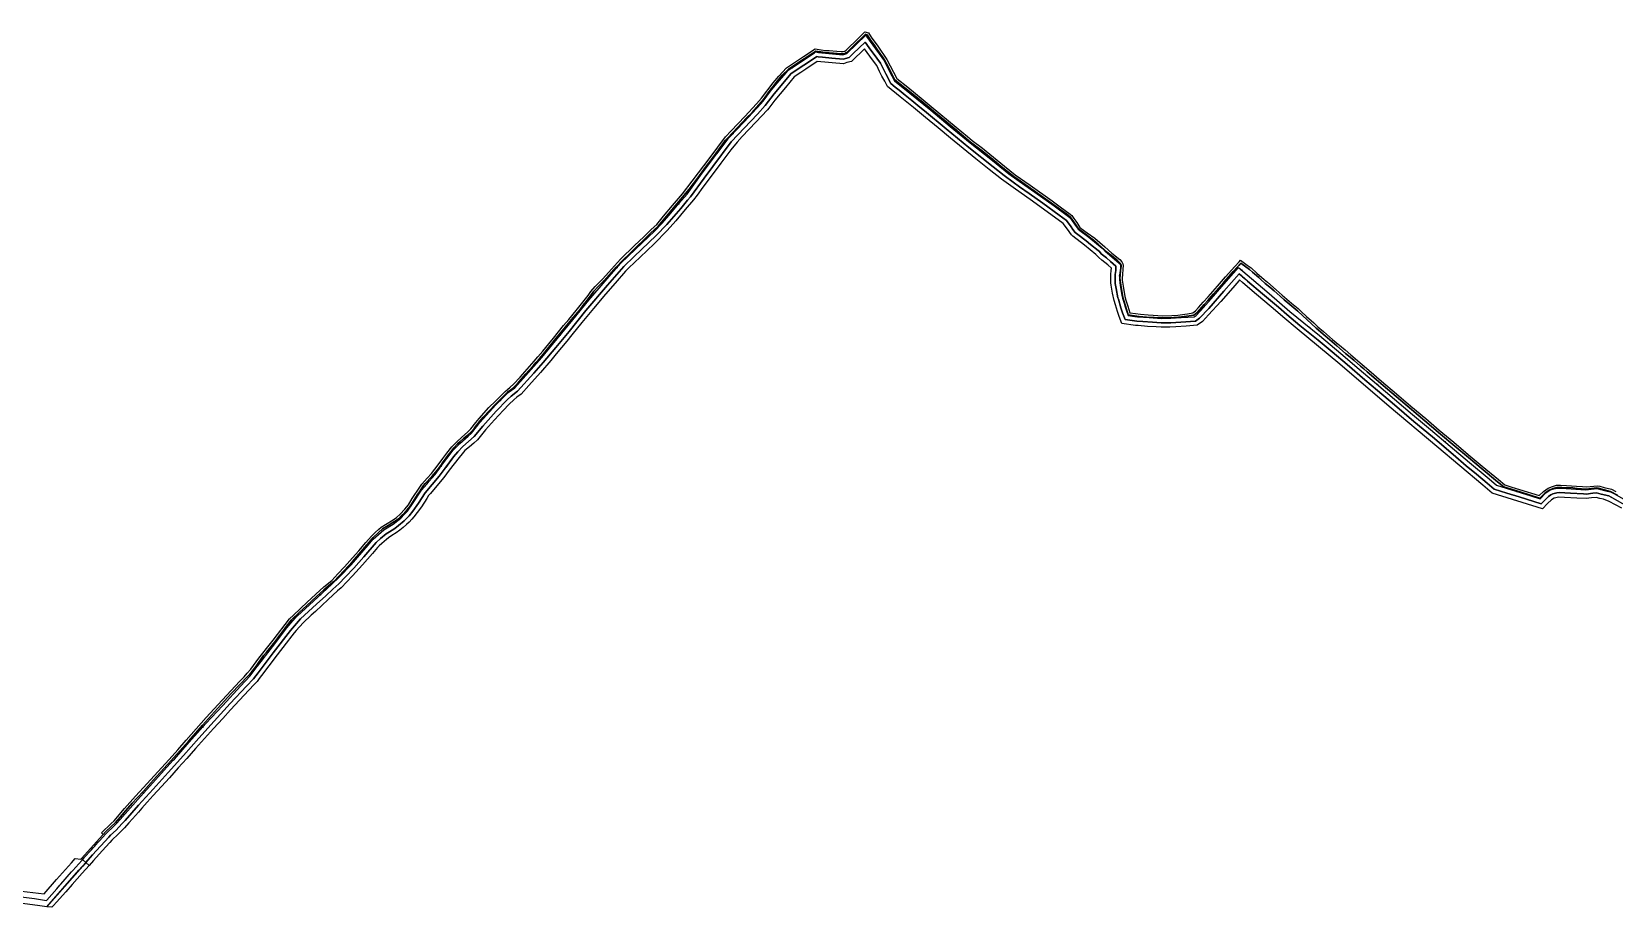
# Model space of a CAD drawing. Header units: inches. Extents: x 87993 to 113012, y 435073 to 454214.
# Drawn here: x 92928 to 94712, y 451367 to 452354 of the extents above; entities that cross this region are included whole.
import ezdxf

# ---------------------------------------------------------------- set-up
doc = ezdxf.new("R2010")
doc.units = ezdxf.units.IN
doc.header["$MEASUREMENT"] = 0
for name, color, linetype, true_color in [('As_waterkering_LDS', 7, 'Continuous', 0x05e8a7), ('Beschermingszone_LDS', 7, 'Continuous', 0x54e8d6), ('Kernzone_LDS', 7, 'Continuous', 0xf7e890), ('Referentiepunten_LDS', 7, 'Continuous', 0x98e8ec)]:
    doc.layers.add(name, color=color, linetype=linetype, true_color=true_color)

msp = doc.modelspace()

# ---------------------------------------------------------------- linework, layer by layer
at = {"layer": 'As_waterkering_LDS'}
for points in [[(93815.4, 452330.9), (93842.6, 452328.2), (93847.3, 452329.6), (93858.4, 452340.4), (93868.2, 452349.9), (93868.6, 452350.2), (93870.6, 452347.2), (93872.5, 452344.6), (93876.5, 452339.1), (93889.6, 452321.1), (93895, 452310), (93900.9, 452298.8), (93918.1, 452285), (93941.9, 452265.7), (93963.7, 452247.4), (93986.1, 452228.9), (94009.7, 452210.3), (94029.8, 452194), (94041.6, 452185.7), (94054.3, 452176.8), (94055.4, 452176), (94081, 452157.8), (94097.1, 452146), (94098.6, 452144.9), (94104, 452137.2)], [(92985.5, 451420.9), (92989, 451424.8), (92989.4, 451425.3), (92991.1, 451427.1), (92991.5, 451427.6), (92992.9, 451429.1), (92993.5, 451429.8), (92995.1, 451431.5), (92997.5, 451434.2), (92998.2, 451435), (92998.2, 451435), (92998.3, 451435), (92998.9, 451435.8), (92999.3, 451436.2), (93000.3, 451437.3), (93000.4, 451437.4), (93000.5, 451437.5), (93003.3, 451440.6), (93004.1, 451441.5), (93004.4, 451441.8), (93004.9, 451442.4), (93005, 451442.5), (93005.1, 451442.6), (93006.4, 451444.1), (93006.8, 451444.5), (93006.9, 451444.6), (93007.2, 451444.9), (93007.3, 451445), (93012.8, 451451.1), (93020, 451457.8), (93023.8, 451461.6), (93028, 451466.2), (93047.8, 451488.8), (93067.7, 451510.8), (93077.6, 451521.7), (93087.7, 451532.8), (93089.1, 451534.3), (93105.9, 451553.2), (93124.7, 451574.2), (93143.5, 451594.8), (93163.7, 451616.4), (93174.6, 451628.2), (93182.5, 451638.6), (93182.8, 451639.1), (93199.5, 451660.9), (93215.9, 451682.3), (93227.6, 451695.6), (93227.8, 451695.8), (93246, 451712.4), (93266.7, 451731.3), (93274.9, 451739.3), (93288.2, 451753.3), (93307.4, 451775.2), (93313.2, 451782.2), (93325.2, 451792.5), (93335.9, 451799), (93344.3, 451805.9), (93348.5, 451810.2), (93351.8, 451813.8), (93358.3, 451822.9), (93367.7, 451837.2), (93373.6, 451844.2), (93376.3, 451847.4), (93382.9, 451855.2), (93388.1, 451861.9), (93389.2, 451863.5), (93396.3, 451873.2), (93401.2, 451879.6), (93403.3, 451882.4), (93410.7, 451890.1), (93420.1, 451898.3), (93424, 451901.5), (93431.2, 451910.7), (93433.6, 451913.6), (93448.1, 451929.8), (93451.2, 451933), (93465.5, 451947.3), (93472.7, 451952.7), (93485.4, 451966.6), (93503.3, 451986.8), (93520.6, 452008), (93538.1, 452029.2), (93556.2, 452051.5), (93574.8, 452073.1), (93579.3, 452078.3), (93592.3, 452093.1), (93609, 452109.1), (93630.5, 452129.4), (93638.5, 452137.8), (93646.8, 452147.3), (93657.9, 452160.4), (93667.1, 452171.2), (93682.2, 452192), (93698.7, 452214.2), (93702, 452218.5), (93713, 452233), (93713.9, 452234), (93731.5, 452252.6), (93750.3, 452272.7), (93752.9, 452275.8), (93761.3, 452287.1), (93768.3, 452295.9), (93779, 452308.3), (93781.1, 452310.7), (93791.5, 452317.6), (93810.6, 452330.4), (93812, 452331.3), (93815.3, 452330.9), (93815.4, 452330.9)], [(94104, 452137.2), (94107.9, 452131.7), (94109.8, 452130.2), (94120.1, 452122.4), (94135.1, 452110.2), (94137.9, 452107.2), (94154.4, 452093.4), (94155.4, 452091.9), (94155.6, 452091.1), (94155.8, 452090.7), (94155.7, 452087.7), (94154.7, 452079.9), (94154.7, 452075.4), (94154.8, 452070.9), (94155.8, 452065.7), (94157.3, 452057), (94158.1, 452053.7), (94159.9, 452048.1), (94161.1, 452043.9), (94162, 452040.8), (94164.4, 452034.3), (94171.7, 452033.3), (94174.7, 452032.9), (94188.2, 452031.9), (94201.9, 452031), (94212.4, 452031.1), (94217, 452031.6), (94231.7, 452032.4), (94238.6, 452032.8), (94240.9, 452034.4), (94246, 452039.6), (94258.1, 452053), (94275, 452072.4), (94288.9, 452088.2)], [(94288.9, 452088.2), (94303.5, 452075.8), (94323.2, 452059.1), (94346.7, 452038.8), (94362.4, 452025.8), (94380, 452011.8), (94404, 451991.6), (94424.7, 451973.9), (94444.2, 451957.4), (94464.7, 451939.8), (94485, 451922.6), (94505.3, 451905.7), (94527.5, 451887.1), (94549.1, 451868.6), (94571.2, 451850.2), (94579.5, 451842.9), (94618.4, 451830.9), (94628.7, 451827.6), (94635.2, 451834.2), (94639, 451836.9), (94642.8, 451838.4), (94647.6, 451839.7), (94652.5, 451839.5), (94680.5, 451837.9), (94692.6, 451839.3), (94704.5, 451836.4), (94708.1, 451835.5), (94711.8, 451833.5), (94723.3, 451827.2)], [(92815.2, 451391.7), (92931.5, 451376.9), (92944.7, 451374.9), (92944.9, 451375.1), (92945.1, 451375.3), (92956.4, 451388.1), (92960, 451392.2), (92960.2, 451392.4), (92960.9, 451393.1), (92973.1, 451407), (92973.6, 451407.5), (92974.5, 451408.6), (92984.6, 451420), (92985.2, 451420.6), (92985.3, 451420.7), (92985.5, 451420.9)]]:
    msp.add_lwpolyline(points, dxfattribs=at)
at = {"layer": 'Beschermingszone_LDS'}
for points in [[(94716.2, 451831.8, 0), (94708.1, 451836, 0), (94694.8, 451839.6, 0), (94692.9, 451839.8, 0), (94680.9, 451838.5, 0), (94670.4, 451839.4, 0), (94665.5, 451839.8, 0), (94653.2, 451840.5, 0), (94647.7, 451840.4, 0), (94643.3, 451839.2, 0), (94638.9, 451837.3, 0), (94634.2, 451834.1, 0), (94628.6, 451828.4, 0), (94606.3, 451835.3, 0), (94587.8, 451841.2, 0), (94580.9, 451846.9, 0), (94562.5, 451862.1, 0), (94548.2, 451874.1, 0), (94532.6, 451887.1, 0), (94516.6, 451900.5, 0), (94499, 451915.4, 0), (94471.3, 451938.9, 0), (94451.8, 451955.5, 0), (94444, 451962.2, 0), (94434, 451970.7, 0), (94430.1, 451974, 0), (94426.4, 451977.2, 0), (94419, 451983.6, 0), (94412.9, 451988.7, 0), (94409.5, 451991.6, 0), (94399.5, 452000.1, 0), (94386.6, 452011.2, 0), (94376.5, 452019.8, 0), (94355.7, 452039, 0), (94353.3, 452041, 0), (94344.4, 452048.5, 0), (94340.3, 452052, 0), (94335.7, 452056, 0), (94328.9, 452061.9, 0), (94324, 452066.1, 0), (94318.9, 452070.5, 0), (94313.9, 452074.8, 0), (94311.5, 452077, 0), (94304.4, 452083.2, 0), (94301.2, 452086.1, 0), (94291.4, 452093.2, 0), (94289.1, 452090.7, 0), (94287.7, 452089.1, 0), (94282.9, 452083.8, 0), (94272.3, 452071.8, 0), (94260.7, 452058.7, 0), (94254.2, 452051.3, 0), (94249.9, 452046.5, 0), (94242, 452037.7, 0), (94238.5, 452034.8, 0), (94227.5, 452033, 0), (94221, 452032.4, 0), (94210.2, 452031.7, 0), (94203.2, 452031.5, 0), (94193.7, 452032, 0), (94185.1, 452032.5, 0), (94176.9, 452033.3, 0), (94169, 452034.3, 0), (94164.4, 452035.1, 0), (94161.4, 452045.2, 0), (94159, 452052.4, 0), (94158.2, 452055.1, 0), (94156.5, 452065.7, 0), (94155.2, 452073.7, 0), (94155.1, 452076.3, 0), (94155.3, 452079.7, 0), (94155.8, 452085.2, 0), (94156.3, 452089.6, 0), (94156.3, 452091.1, 0), (94155.6, 452093, 0), (94154.1, 452094.5, 0), (94151.8, 452096.5, 0), (94147.7, 452099.9, 0), (94141.2, 452105.4, 0), (94130.7, 452114.5, 0), (94125.2, 452119.3, 0), (94114.2, 452127.4, 0), (94108.2, 452131.9, 0), (94104.5, 452137.6, 0), (94098.9, 452145.3, 0), (94095.2, 452148.3, 0), (94080.6, 452159, 0), (94060, 452173.8, 0), (94040.4, 452187.4, 0), (94035.3, 452190.9, 0), (94021.2, 452202.4, 0), (94016, 452206.7, 0), (94001.6, 452218.3, 0), (93986.6, 452229.8, 0), (93968.8, 452244.7, 0), (93951.5, 452259.1, 0), (93933.1, 452274.2, 0), (93915.8, 452288.4, 0), (93907.5, 452295.1, 0), (93901.4, 452300, 0), (93899.7, 452303, 0), (93898.2, 452305.9, 0), (93891.9, 452318.3, 0), (93890.2, 452321.6, 0), (93888, 452324.7, 0), (93885.1, 452328.9, 0), (93881.5, 452334.1, 0), (93878.1, 452339.2, 0), (93874.4, 452344.4, 0), (93870, 452350.8, 0), (93868.2, 452351.4, 0), (93853.7, 452337, 0), (93851.1, 452334.6, 0), (93849.3, 452332.8, 0), (93847.8, 452331.4, 0), (93847.1, 452330.8, 0), (93846.1, 452330.2, 0), (93844.9, 452329.6, 0), (93842.9, 452329.1, 0), (93840.4, 452329.3, 0), (93832.3, 452329.9, 0), (93822.8, 452330.7, 0), (93817.9, 452331.3, 0), (93812.1, 452332.1, 0), (93808.8, 452329.9, 0), (93799.1, 452323.7, 0), (93781.4, 452312.1, 0), (93774.4, 452305, 0), (93769.2, 452298.8, 0), (93759.7, 452286.8, 0), (93753.4, 452277.9, 0), (93740.3, 452263.2, 0), (93734.1, 452256.9, 0), (93729.2, 452251.8, 0), (93712.9, 452234.7, 0), (93710.1, 452231.4, 0), (93707.5, 452227.9, 0), (93696.5, 452212.8, 0), (93688, 452201.5, 0), (93679.2, 452189.4, 0), (93669.4, 452176.6, 0), (93634.5, 452135.1, 0), (93625.9, 452127, 0), (93602.9, 452104.7, 0), (93594.1, 452096.4, 0), (93587.2, 452088.7, 0), (93573.8, 452073.6, 0), (93572.6, 452072.7, 0), (93570.6, 452070.6, 0), (93566.9, 452067, 0), (93562, 452061.6, 0), (93558.3, 452056.5, 0), (93553.4, 452050, 0), (93550.1, 452046, 0), (93546.4, 452041.1, 0), (93541.3, 452035.1, 0), (93536.8, 452029.6, 0), (93529.9, 452021.5, 0), (93519.2, 452008.4, 0), (93511.4, 451998.6, 0), (93505.1, 451991.2, 0), (93500.8, 451985.9, 0), (93496.5, 451981.2, 0), (93493.5, 451977.7, 0), (93488.7, 451972.3, 0), (93485.3, 451968.4, 0), (93477.5, 451959.3, 0), (93473.2, 451955.1, 0), (93468.4, 451950.6, 0), (93464.8, 451948, 0), (93456.1, 451939.2, 0), (93449.8, 451933.2, 0), (93444.2, 451927.3, 0), (93437.3, 451919.8, 0), (93434.4, 451916.5, 0), (93428.5, 451909.1, 0), (93426.9, 451907, 0), (93423.7, 451903.1, 0), (93419.3, 451899.1, 0), (93415.2, 451895.9, 0), (93411.2, 451892.2, 0), (93408.2, 451889.4, 0), (93404.3, 451885.2, 0), (93400.8, 451880.7, 0), (93397.5, 451876.6, 0), (93394.6, 451872.8, 0), (93392.1, 451869.3, 0), (93389.4, 451865.3, 0), (93385.7, 451860.4, 0), (93379.2, 451852.8, 0), (93371.8, 451844.7, 0), (93370.1, 451842.7, 0), (93365.3, 451835.6, 0), (93363.1, 451832.3, 0), (93357.5, 451823.5, 0), (93354.9, 451819.3, 0), (93348, 451811.2, 0), (93345.3, 451808.5, 0), (93342.7, 451805.8, 0), (93339.2, 451803.1, 0), (93335.4, 451800.8, 0), (93330.2, 451797.5, 0), (93323.8, 451793.6, 0), (93319.7, 451790, 0), (93313.2, 451784, 0), (93289.8, 451757.1, 0), (93280.3, 451746.9, 0), (93268.8, 451734.4, 0), (93265.6, 451731.8, 0), (93257.6, 451725, 0), (93249.2, 451717.3, 0), (93238.3, 451707.3, 0), (93230, 451699.8, 0), (93221, 451691, 0), (93215.5, 451684, 0), (93210.4, 451677.2, 0), (93206.6, 451672.1, 0), (93203.7, 451668.2, 0), (93197.8, 451660.9, 0), (93192.8, 451654.7, 0), (93189.5, 451650.9, 0), (93184.1, 451643.5, 0), (93181.1, 451639, 0), (93175.5, 451631.9, 0), (93171.9, 451627.8, 0), (93153.6, 451608.4, 0), (93137.5, 451591.4, 0), (93120.9, 451572.6, 0), (93105.1, 451554.5, 0), (93085, 451532.2, 0), (93069.2, 451514.9, 0), (93065.6, 451510.9, 0), (93054.2, 451498.2, 0), (93047.2, 451490.7, 0), (93041.6, 451484.4, 0), (93036.5, 451478.9, 0), (93027.9, 451468.8, 0), (93022.8, 451462.8, 0), (93011.8, 451452.6, 0), (93008.9, 451449.3, 0), (93006.9, 451450.9, 0), (93017.9, 451461.6, 0), (93021.1, 451464.6, 0), (93032.9, 451478.5, 0), (93045.3, 451492.3, 0), (93058.4, 451506.6, 0), (93070.5, 451520, 0), (93083, 451533.8, 0), (93092.8, 451544.5, 0), (93102.5, 451555.4, 0), (93124.9, 451580.9, 0), (93138.4, 451595.9, 0), (93162.6, 451621.6, 0), (93167.8, 451627.1, 0), (93171.3, 451630.9, 0), (93175.3, 451635.7, 0), (93184.2, 451647.8, 0), (93187.1, 451651.9, 0), (93194.3, 451660.6, 0), (93200.6, 451668.4, 0), (93218.8, 451692.2, 0), (93223.2, 451696.5, 0), (93238.8, 451711.1, 0), (93253, 451724.1, 0), (93257.7, 451728.3, 0), (93266.4, 451735.7, 0), (93273.3, 451743, 0), (93280.8, 451751.1, 0), (93290, 451761.2, 0), (93296.9, 451769.1, 0), (93304.8, 451778.2, 0), (93311.3, 451785.6, 0), (93315.5, 451789.5, 0), (93319.7, 451793.3, 0), (93322.3, 451795.6, 0), (93327.1, 451798.5, 0), (93335.9, 451804, 0), (93339.6, 451806.5, 0), (93343.6, 451810.2, 0), (93348.9, 451816.1, 0), (93352.9, 451820.7, 0), (93357.3, 451827.9, 0), (93365.7, 451840.7, 0), (93368, 451844.1, 0), (93373.9, 451850.7, 0), (93378.9, 451856.3, 0), (93386.6, 451865.8, 0), (93391.6, 451872.9, 0), (93396.2, 451879.1, 0), (93402, 451886.3, 0), (93407.7, 451892.4, 0), (93412.7, 451896.9, 0), (93419.8, 451903, 0), (93423.4, 451906.6, 0), (93429.1, 451913.8, 0), (93432.5, 451918, 0), (93443.7, 451930.4, 0), (93451, 451937.8, 0), (93457.2, 451943.8, 0), (93461.9, 451948.6, 0), (93464.5, 451950.8, 0), (93467.7, 451953.3, 0), (93471.5, 451956.9, 0), (93479, 451964.9, 0), (93489.3, 451976.7, 0), (93494.7, 451982.8, 0), (93499, 451987.5, 0), (93504.4, 451994.1, 0), (93511.3, 452002.5, 0), (93516.3, 452008.8, 0), (93527.9, 452023, 0), (93533.7, 452029.8, 0), (93542.1, 452039.9, 0), (93555.5, 452056.9, 0), (93558.7, 452061.3, 0), (93563.5, 452067, 0), (93572.1, 452075.5, 0), (93581.8, 452086.3, 0), (93592.1, 452097.8, 0), (93607.9, 452113.1, 0), (93618.2, 452123, 0), (93626.6, 452131.1, 0), (93632.8, 452136.9, 0), (93640.6, 452146.2, 0), (93650.8, 452158.3, 0), (93661.9, 452171.5, 0), (93673, 452185.5, 0), (93693, 452212.4, 0), (93710.3, 452235.6, 0), (93716.8, 452242.4, 0), (93732.3, 452258.6, 0), (93745.4, 452272.7, 0), (93751.1, 452279.1, 0), (93764.2, 452296.6, 0), (93770.4, 452303.9, 0), (93779.1, 452313.3, 0), (93798.4, 452326.2, 0), (93811.5, 452334.7, 0), (93818.3, 452333.8, 0), (93823.3, 452333.1, 0), (93827.3, 452332.8, 0), (93836, 452332.1, 0), (93840.7, 452331.8, 0), (93842.9, 452331.7, 0), (93844.8, 452332.3, 0), (93846.4, 452333.5, 0), (93849.4, 452336.4, 0), (93856.8, 452343.6, 0), (93867.6, 452354.2, 0), (93871.6, 452353, 0), (93874.8, 452348.2, 0), (93882, 452337.9, 0), (93892.4, 452322.7, 0), (93896.1, 452315.6, 0), (93903.4, 452301.6, 0), (93915.9, 452291.5, 0), (93933.2, 452277.4, 0), (93942.4, 452269.8, 0), (93970.6, 452246.4, 0), (93983.1, 452236, 0), (93988.6, 452231.4, 0), (94000, 452222.7, 0), (94024.9, 452202.5, 0), (94037, 452192.7, 0), (94053.8, 452181.1, 0), (94078.7, 452163.4, 0), (94087.7, 452156.9, 0), (94099, 452148.5, 0), (94100.9, 452146.9, 0), (94103.2, 452143.7, 0), (94106.5, 452139.1, 0), (94106.5, 452139, 0), (94110, 452133.6, 0), (94118.2, 452127.5, 0), (94126.6, 452121.3, 0), (94138, 452111.5, 0), (94146.1, 452104.6, 0), (94154.8, 452097.2, 0), (94157.4, 452094.7, 0), (94158.4, 452092.6, 0), (94158.8, 452090.7, 0), (94158.5, 452086.4, 0), (94157.9, 452080.3, 0), (94157.6, 452076.2, 0), (94157.7, 452073.9, 0), (94158.7, 452067.3, 0), (94160.6, 452055.7, 0), (94161.9, 452051.6, 0), (94164.1, 452044.9, 0), (94166.3, 452037.4, 0), (94172.6, 452036.4, 0), (94178.2, 452035.7, 0), (94187, 452034.9, 0), (94203.3, 452034, 0), (94213.7, 452034.4, 0), (94220.2, 452034.8, 0), (94228.1, 452035.6, 0), (94231.1, 452036.1, 0), (94237.4, 452037.1, 0), (94240.3, 452039.6, 0), (94243.5, 452043.1, 0), (94249, 452049.2, 0), (94254.4, 452055.2, 0), (94265, 452067.3, 0), (94274.2, 452077.8, 0), (94284.7, 452089.6, 0), (94289.4, 452094.7, 0), (94291, 452096.5, 0), (94298.5, 452091.1, 0), (94302.9, 452087.9, 0), (94309.5, 452082.1, 0), (94317.7, 452074.8, 0), (94321.4, 452071.7, 0), (94331.4, 452063, 0), (94338, 452057.3, 0), (94348.6, 452048.3, 0), (94356, 452042.1, 0), (94359.5, 452038.9, 0), (94365.5, 452033.3, 0), (94373.6, 452025.9, 0), (94378.3, 452021.6, 0), (94384.4, 452016.3, 0), (94394.9, 452007.3, 0), (94409, 451995.4, 0), (94415.3, 451990, 0), (94428.2, 451978.9, 0), (94435.6, 451972.6, 0), (94450, 451960.3, 0), (94466.8, 451945.9, 0), (94482.9, 451932.2, 0), (94500, 451918, 0), (94515, 451905.1, 0), (94531.4, 451891.4, 0), (94547.8, 451877.7, 0), (94563.5, 451864.5, 0), (94582, 451849.3, 0), (94589.1, 451843.5, 0), (94597, 451840.9, 0), (94605.6, 451838.1, 0), (94627.9, 451831.3, 0), (94632.6, 451836, 0), (94637.7, 451839.5, 0), (94642.7, 451841.6, 0), (94647.3, 451842.9, 0), (94651.6, 451843, 0), (94658.6, 451842.7, 0), (94669.9, 451842, 0), (94676.7, 451841.4, 0), (94681.4, 451841, 0), (94693, 451842.3, 0), (94696.1, 451841.8, 0), (94701, 451840.5, 0), (94709.1, 451838.3, 0), (94714.1, 451835.7, 0)], [(94721.1, 451817, 0), (94706.8, 451824.7, 0), (94700.3, 451827.1, 0), (94696.3, 451828.1, 0), (94691.9, 451829.1, 0), (94686.8, 451828.6, 0), (94680.8, 451827.9, 0), (94670.2, 451828.5, 0), (94656.4, 451829.2, 0), (94649.9, 451829.6, 0), (94644.5, 451828.3, 0), (94641.6, 451826.5, 0), (94637.3, 451822.3, 0), (94631.4, 451816.3, 0), (94574.6, 451834, 0), (94564.3, 451842.9, 0), (94512.5, 451886.5, 0), (94458.8, 451931.7, 0), (94402.9, 451979.3, 0), (94354.8, 452019.2, 0), (94338.7, 452032.6, 0), (94330.6, 452040, 0), (94304.2, 452062.1, 0), (94293.2, 452071.4, 0), (94289.8, 452074.3, 0), (94289, 452073.4, 0), (94282.2, 452065.4, 0), (94268.8, 452050.2, 0), (94255.1, 452034.9, 0), (94248.1, 452027.5, 0), (94242.3, 452023.2, 0), (94229.7, 452022.3, 0), (94218, 452021.5, 0), (94211.4, 452021.1, 0), (94203.6, 452021.1, 0), (94201.4, 452021, 0), (94195.8, 452021.4, 0), (94186.1, 452022, 0), (94175.8, 452022.8, 0), (94172.7, 452023.1, 0), (94157.2, 452025.2, 0), (94154.1, 452033.3, 0), (94152.2, 452038.8, 0), (94150, 452046.1, 0), (94148.5, 452051, 0), (94146.8, 452059.3, 0), (94145.1, 452068.6, 0), (94144.8, 452071.2, 0), (94144.7, 452075.4, 0), (94144.8, 452080.6, 0), (94145.3, 452085.1, 0), (94145.5, 452087.7, 0), (94141.5, 452091.2, 0), (94134.8, 452096.8, 0), (94131.2, 452099.8, 0), (94128, 452103.1, 0), (94121.6, 452108.3, 0), (94115.3, 452113.4, 0), (94102, 452123.6, 0), (94100.4, 452125.2, 0), (94095.8, 452131.6, 0), (94091.2, 452137.9, 0), (94068.9, 452154.1, 0), (94053.7, 452165, 0), (94037.2, 452176.6, 0), (94021.5, 452187.8, 0), (94007.8, 452199, 0), (93992.6, 452211, 0), (93978.2, 452222.5, 0), (93964, 452234.2, 0), (93950.1, 452245.8, 0), (93936, 452257.4, 0), (93922.3, 452268.8, 0), (93907.4, 452280.7, 0), (93893, 452292.4, 0), (93889.9, 452298.3, 0), (93886.8, 452304.1, 0), (93884.2, 452309.3, 0), (93881, 452316, 0), (93876.2, 452322.5, 0), (93867.1, 452334.9, 0), (93862.5, 452330.5, 0), (93857.2, 452325.3, 0), (93852.5, 452320.7, 0), (93847.1, 452319.3, 0), (93843.5, 452318, 0), (93813.9, 452320.6, 0), (93800.9, 452311.8, 0), (93795.3, 452308.1, 0), (93787.8, 452303.2, 0), (93778, 452291.3, 0), (93766.1, 452277, 0), (93759.3, 452267.9, 0), (93757.7, 452266, 0), (93744.7, 452252.1, 0), (93729.3, 452236.1, 0), (93723.4, 452229.7, 0), (93716.4, 452221, 0), (93705.3, 452206, 0), (93695.3, 452192.8, 0), (93685, 452179, 0), (93678.3, 452169.8, 0), (93674.5, 452164.5, 0), (93665.1, 452153.6, 0), (93654.5, 452141.1, 0), (93644.8, 452130.2, 0), (93629.9, 452115.1, 0), (93614.3, 452100.2, 0), (93601.5, 452088, 0), (93597.8, 452084.1, 0), (93586.1, 452070.8, 0), (93575.2, 452058.2, 0), (93561.6, 452042.1, 0), (93548.6, 452026.3, 0), (93537.1, 452012.3, 0), (93531.4, 452005.4, 0), (93525.6, 451998, 0), (93519.5, 451991.2, 0), (93513.4, 451983.7, 0), (93501.7, 451970, 0), (93488.7, 451955.5, 0), (93479.9, 451945.7, 0), (93475.3, 451942.3, 0), (93471.6, 451939.3, 0), (93466.6, 451934.4, 0), (93459.6, 451927.3, 0), (93449.8, 451916.6, 0), (93440, 451905.5, 0), (93430.8, 451894.2, 0), (93426.6, 451890.5, 0), (93421.6, 451886.3, 0), (93416.4, 451881.9, 0), (93413.4, 451878.5, 0), (93410, 451874.3, 0), (93399, 451859.8, 0), (93392.8, 451851.7, 0), (93388.8, 451846.8, 0), (93377.7, 451833.7, 0), (93375.7, 451831.2, 0), (93373.6, 451828.1, 0), (93367.5, 451818.7, 0), (93362.7, 451812, 0), (93359.1, 451807.2, 0), (93356.9, 451804.5, 0), (93353.8, 451801.2, 0), (93350.9, 451798.6, 0), (93346.9, 451795.2, 0), (93343.3, 451792.2, 0), (93339, 451789.2, 0), (93334.1, 451786.2, 0), (93330.3, 451783.8, 0), (93328.2, 451781.9, 0), (93323, 451777.4, 0), (93319.8, 451774.5, 0), (93318.2, 451772.7, 0), (93312.3, 451765.8, 0), (93301.3, 451753, 0), (93289.9, 451740.6, 0), (93277, 451727.3, 0), (93273.1, 451723.9, 0), (93262.6, 451714, 0), (93248.1, 451700.7, 0), (93243.1, 451696.3, 0), (93234.1, 451687.8, 0), (93226.4, 451679, 0), (93224, 451676.4, 0), (93221.6, 451673.3, 0), (93215, 451664.7, 0), (93205, 451651.7, 0), (93195.7, 451639.3, 0), (93187.4, 451628.6, 0), (93184.6, 451624.9, 0), (93182.3, 451621.8, 0), (93178.9, 451618.3, 0), (93173, 451611.9, 0), (93162.5, 451600.6, 0), (93152.4, 451589.6, 0), (93143.5, 451580, 0), (93133, 451568.5, 0), (93123, 451557.3, 0), (93113, 451546.1, 0), (93103, 451535, 0), (93093.4, 451524.3, 0), (93083.4, 451513.1, 0), (93074.4, 451503.2, 0), (93065.3, 451493.2, 0), (93058.3, 451485.6, 0), (93052.3, 451478.8, 0), (93048.5, 451474.3, 0), (93042, 451467, 0), (93037.8, 451462.3, 0), (93032.9, 451456.7, 0), (93028.7, 451452.4, 0), (93023.8, 451447.7, 0), (93020.5, 451444.7, 0), (93018.7, 451442.7, 0), (93016.2, 451440, 0), (93007.8, 451430.6, 0), (92997.8, 451419.9, 0), (92992.9, 451414.3, 0), (92989.2, 451417.6, 0), (92991.4, 451420.1, 0), (92996.9, 451426.1, 0), (93015.1, 451446.2, 0), (93017.1, 451448.3, 0), (93023.4, 451454.2, 0), (93030, 451461.1, 0), (93033.6, 451465, 0), (93048.6, 451482.2, 0), (93065, 451500.3, 0), (93082, 451519.1, 0), (93099.3, 451538.3, 0), (93116.6, 451557.6, 0), (93134, 451577, 0), (93152.1, 451596.7, 0), (93170.3, 451616.3, 0), (93178.3, 451624.8, 0), (93183.5, 451631.6, 0), (93200.5, 451654.1, 0), (93219.9, 451679.3, 0), (93231.3, 451692.2, 0), (93249.3, 451708.7, 0), (93259.7, 451718.2, 0), (93267.6, 451725.6, 0), (93274.3, 451731.7, 0), (93282, 451739.5, 0), (93291.5, 451749.5, 0), (93302.8, 451762.3, 0), (93316.5, 451778.2, 0), (93321.5, 451782.7, 0), (93327.7, 451788.1, 0), (93331.6, 451790.5, 0), (93337.7, 451794.2, 0), (93341.9, 451797.4, 0), (93348.3, 451802.8, 0), (93353.8, 451808.5, 0), (93357.9, 451813.7, 0), (93364.1, 451822.6, 0), (93371.9, 451834.5, 0), (93387.5, 451853, 0), (93394.5, 451862.3, 0), (93403.8, 451874.8, 0), (93408.5, 451880.6, 0), (93414.3, 451886.7, 0), (93427.2, 451897.7, 0), (93436.8, 451909.6, 0), (93451.8, 451926.5, 0), (93464.4, 451939.2, 0), (93468.8, 451943.5, 0), (93476, 451948.9, 0), (93494.3, 451969.1, 0), (93504.9, 451981.1, 0), (93519.1, 451998.3, 0), (93534.1, 452016.4, 0), (93553.1, 452039.8, 0), (93577.4, 452068.5, 0), (93595.9, 452089.6, 0), (93607.4, 452100.7, 0), (93632.2, 452124.4, 0), (93644.1, 452136.7, 0), (93659.9, 452155, 0), (93667.7, 452164.2, 0), (93670.9, 452168, 0), (93686.2, 452189.1, 0), (93696, 452202.2, 0), (93716.9, 452230, 0), (93746.5, 452261.4, 0), (93755.3, 452270.9, 0), (93765.3, 452284.1, 0), (93784.5, 452307, 0), (93812.9, 452325.9, 0), (93813.2, 452326.1, 0), (93814.7, 452326, 0), (93819.8, 452325.5, 0), (93830.1, 452324.4, 0), (93843, 452323.1, 0), (93849.9, 452325.2, 0), (93854.4, 452329.6, 0), (93867.7, 452342.5, 0), (93872.4, 452336.1, 0), (93881.1, 452324.3, 0), (93885.3, 452318.6, 0), (93889.6, 452309.8, 0), (93891.2, 452306.5, 0), (93896.9, 452295.6, 0), (93901.8, 452291.7, 0), (93906, 452288.3, 0), (93912.8, 452282.8, 0), (93920.6, 452276.5, 0), (93929.6, 452269.2, 0), (93934.7, 452265.1, 0), (93959.3, 452244.6, 0), (93984.7, 452223.6, 0), (94012.1, 452201.9, 0), (94024.5, 452191.9, 0), (94034.8, 452184.4, 0), (94041.9, 452179.4, 0), (94052.6, 452171.9, 0), (94068.2, 452160.8, 0), (94086.6, 452147.5, 0), (94094.8, 452141.5, 0), (94100, 452134.3, 0), (94102.1, 452131.2, 0), (94104.7, 452127.8, 0), (94107.5, 452125.7, 0), (94117, 452118.5, 0), (94122, 452114.4, 0), (94130.5, 452107.5, 0), (94131.9, 452106.3, 0), (94134.1, 452103.9, 0), (94139.8, 452099.1, 0), (94144.6, 452095.1, 0), (94150.6, 452090, 0), (94150.4, 452085.1, 0), (94149.8, 452080.5, 0), (94149.7, 452076.9, 0), (94149.7, 452073.9, 0), (94149.8, 452070.4, 0), (94150.8, 452064.8, 0), (94152.8, 452054.3, 0), (94153.3, 452052.5, 0), (94156.1, 452043, 0), (94158, 452037.3, 0), (94159.4, 452033.6, 0), (94160.8, 452029.8, 0), (94174.1, 452028, 0), (94180.9, 452027.4, 0), (94191.8, 452026.6, 0), (94201.4, 452026, 0), (94212.4, 452026.1, 0), (94223.9, 452026.9, 0), (94240.3, 452027.9, 0), (94244.8, 452031.2, 0), (94255.2, 452042.3, 0), (94272.3, 452061.6, 0), (94289.5, 452081.2, 0), (94292.1, 452078.9, 0), (94293.3, 452078, 0), (94295.2, 452076.3, 0), (94297.1, 452074.7, 0), (94299, 452073.1, 0), (94315.9, 452058.7, 0), (94334, 452043.7, 0), (94343.2, 452035.2, 0), (94357.9, 452023.1, 0), (94378.6, 452006.5, 0), (94394.2, 451993.4, 0), (94411.1, 451978.9, 0), (94431.2, 451961.8, 0), (94445.6, 451949.6, 0), (94464.5, 451933.4, 0), (94486.4, 451914.9, 0), (94507.6, 451897.3, 0), (94530.8, 451877.7, 0), (94545.6, 451864.9, 0), (94556.9, 451855.5, 0), (94569, 451845.4, 0), (94577.1, 451838.4, 0), (94591.2, 451834.1, 0), (94605.3, 451829.7, 0), (94630, 451822, 0), (94636.5, 451828.5, 0), (94638.4, 451830.4, 0), (94640.9, 451832.1, 0), (94643, 451833.1, 0), (94647.5, 451834.5, 0), (94650.2, 451834.6, 0), (94663.1, 451833.9, 0), (94677.8, 451833.1, 0), (94680.6, 451832.9, 0), (94688.2, 451833.8, 0), (94692.2, 451834.2, 0), (94697.5, 451832.9, 0), (94706.1, 451830.8, 0), (94725, 451820.6, 0)]]:
    msp.add_polyline3d(points, dxfattribs=at)
msp.add_polyline3d([(92952.5, 451368.8, 0), (92950.9, 451367.1, 0), (92945.1, 451367.8, 0), (92981.5, 451408.9, 0), (92989.2, 451417.6, 0), (92992.9, 451414.3, 0), (92985.2, 451405.5, 0), (92974, 451392.8, 0), (92966.6, 451384.5, 0), (92963, 451380.6, 0), (92956.5, 451373.2, 0)], close=True, dxfattribs=at)
at = {"layer": 'Kernzone_LDS'}
for points in [[(94723.8, 451820.9), (94706.1, 451830.8), (94697.5, 451832.9), (94692.2, 451834.2), (94688.2, 451833.8), (94680.6, 451832.9), (94677.8, 451833.1), (94663.1, 451833.9), (94650.2, 451834.6), (94647.5, 451834.5), (94643, 451833.1), (94640.9, 451832.1), (94638.4, 451830.4), (94636.5, 451828.5), (94630, 451822), (94605.3, 451829.7), (94591.2, 451834.1), (94577.1, 451838.4), (94569, 451845.4), (94556.9, 451855.5), (94545.6, 451864.9), (94530.8, 451877.7), (94507.6, 451897.3), (94486.4, 451914.9), (94464.5, 451933.4), (94445.6, 451949.6), (94431.2, 451961.8), (94411.1, 451978.9), (94394.2, 451993.4), (94378.6, 452006.5), (94357.9, 452023.1), (94343.2, 452035.2), (94334, 452043.7), (94315.9, 452058.7), (94299, 452073.1), (94289.5, 452081.2), (94272.3, 452061.6), (94255.2, 452042.3), (94244.8, 452031.2), (94240.3, 452027.9), (94223.9, 452026.9), (94212.4, 452026.1), (94201.4, 452026), (94191.8, 452026.6), (94180.9, 452027.4), (94174.1, 452028), (94160.8, 452029.8), (94159.4, 452033.6), (94158, 452037.3), (94156.1, 452043), (94153.3, 452052.5), (94152.8, 452054.3), (94150.8, 452064.8), (94149.8, 452070.4), (94149.7, 452073.9), (94149.7, 452076.9), (94149.8, 452080.5), (94150.4, 452085.1), (94150.6, 452090), (94144.6, 452095.1), (94139.8, 452099.1), (94134.1, 452103.9), (94131.9, 452106.3), (94130.5, 452107.5), (94122, 452114.4), (94117, 452118.5), (94107.5, 452125.7), (94104.7, 452127.8), (94102.1, 452131.2), (94100, 452134.3), (94094.8, 452141.5), (94086.6, 452147.5), (94068.2, 452160.8), (94052.6, 452171.9), (94041.9, 452179.4), (94034.8, 452184.4), (94024.5, 452191.9), (94012.1, 452201.9), (93984.7, 452223.6), (93959.3, 452244.6), (93934.7, 452265.1), (93929.6, 452269.2), (93920.6, 452276.5), (93912.8, 452282.8), (93906, 452288.3), (93901.8, 452291.7), (93896.9, 452295.6), (93891.2, 452306.5), (93889.6, 452309.8), (93885.3, 452318.6), (93881.1, 452324.3), (93872.4, 452336.1), (93867.7, 452342.5), (93854.4, 452329.6), (93849.9, 452325.2), (93843, 452323.1), (93830.1, 452324.4), (93819.8, 452325.5), (93814.7, 452326), (93813.2, 452326.1), (93812.9, 452325.9), (93784.5, 452307), (93765.3, 452284.1), (93755.3, 452270.9), (93746.5, 452261.4), (93716.9, 452230), (93696, 452202.2), (93686.2, 452189.1), (93670.9, 452168), (93667.7, 452164.2), (93659.9, 452155), (93644.1, 452136.7), (93632.2, 452124.4), (93607.4, 452100.7), (93595.9, 452089.6), (93577.4, 452068.5), (93553.1, 452039.8), (93534.1, 452016.4), (93519.1, 451998.3), (93504.9, 451981.1), (93494.3, 451969.1), (93476, 451948.9), (93468.8, 451943.5), (93464.4, 451939.2), (93451.8, 451926.5), (93436.8, 451909.6), (93427.2, 451897.7), (93414.3, 451886.7), (93408.5, 451880.6), (93403.8, 451874.8), (93395.1, 451863), (93394.5, 451862.3), (93387.5, 451853), (93371.9, 451834.5), (93364.1, 451822.6), (93357.9, 451813.7), (93353.8, 451808.5), (93348.3, 451802.8), (93341.9, 451797.4), (93337.7, 451794.2), (93331.6, 451790.5), (93327.7, 451788.1), (93321.5, 451782.7), (93316.5, 451778.2), (93302.8, 451762.3), (93291.5, 451749.5), (93282, 451739.5), (93274.3, 451731.7), (93267.6, 451725.6), (93259.7, 451718.2), (93249.3, 451708.7), (93231.3, 451692.2), (93219.9, 451679.3), (93200.5, 451654.1), (93183.5, 451631.6), (93178.3, 451624.8), (93170.3, 451616.3), (93152.1, 451596.7), (93134, 451577), (93116.6, 451557.6), (93099.3, 451538.3), (93082, 451519.1), (93065, 451500.3), (93048.6, 451482.2), (93033.6, 451465), (93030, 451461.1), (93023.4, 451454.2), (93017.1, 451448.3), (93015.1, 451446.2), (92996.9, 451426.1), (92991.4, 451420.1), (92989.2, 451417.6), (92985.5, 451420.9), (92984.3, 451422), (93011.8, 451452.6), (93022.8, 451462.8), (93027.9, 451468.8), (93036.5, 451478.9), (93041.6, 451484.4), (93047.2, 451490.7), (93054.2, 451498.2), (93065.6, 451510.9), (93069.2, 451514.9), (93085, 451532.2), (93105.1, 451554.5), (93120.9, 451572.6), (93137.5, 451591.4), (93153.6, 451608.4), (93171.9, 451627.8), (93175.5, 451631.9), (93181.1, 451639), (93184.1, 451643.5), (93189.5, 451650.9), (93192.8, 451654.7), (93197.8, 451660.9), (93203.7, 451668.2), (93206.6, 451672.1), (93210.4, 451677.2), (93215.5, 451684), (93221, 451691), (93230, 451699.8), (93238.3, 451707.3), (93249.2, 451717.3), (93257.6, 451725), (93265.6, 451731.8), (93268.8, 451734.4), (93280.3, 451746.9), (93289.8, 451757.1), (93313.2, 451784), (93319.7, 451790), (93323.8, 451793.6), (93330.2, 451797.5), (93335.4, 451800.8), (93339.2, 451803.1), (93342.7, 451805.8), (93345.3, 451808.5), (93348, 451811.2), (93354.9, 451819.3), (93357.5, 451823.5), (93363.1, 451832.3), (93365.3, 451835.6), (93370.1, 451842.7), (93371.8, 451844.7), (93379.2, 451852.8), (93385.7, 451860.4), (93389.4, 451865.3), (93392.1, 451869.3), (93394.6, 451872.8), (93395.1, 451873.5), (93397.5, 451876.6), (93400.8, 451880.7), (93404.3, 451885.2), (93408.2, 451889.4), (93411.2, 451892.2), (93415.2, 451895.9), (93419.3, 451899.1), (93423.7, 451903.1), (93426.9, 451907), (93428.5, 451909.1), (93434.4, 451916.5), (93437.3, 451919.8), (93444.2, 451927.3), (93449.8, 451933.2), (93456.1, 451939.2), (93464.8, 451948), (93468.4, 451950.6), (93473.2, 451955.1), (93477.5, 451959.3), (93485.3, 451968.4), (93488.7, 451972.3), (93493.5, 451977.7), (93496.5, 451981.2), (93500.8, 451985.9), (93505.1, 451991.2), (93511.4, 451998.6), (93519.2, 452008.4), (93529.9, 452021.5), (93536.8, 452029.6), (93541.3, 452035.1), (93546.4, 452041.1), (93550.1, 452046), (93553.4, 452050), (93558.3, 452056.5), (93562, 452061.6), (93566.9, 452067), (93570.6, 452070.6), (93572.6, 452072.7), (93573.8, 452073.6), (93587.2, 452088.7), (93594.1, 452096.4), (93602.9, 452104.7), (93625.9, 452127), (93634.5, 452135.1), (93669.4, 452176.6), (93679.2, 452189.4), (93688, 452201.5), (93696.5, 452212.8), (93707.5, 452227.9), (93710.1, 452231.4), (93712.9, 452234.7), (93729.2, 452251.8), (93734.1, 452256.9), (93740.3, 452263.2), (93753.4, 452277.9), (93759.7, 452286.8), (93769.2, 452298.8), (93774.4, 452305), (93781.4, 452312.1), (93799.1, 452323.7), (93812.1, 452332.1), (93815.5, 452331.6), (93822.8, 452330.7), (93832.3, 452329.9), (93840.4, 452329.3), (93842.9, 452329.1), (93844.9, 452329.6), (93846.1, 452330.2), (93847.1, 452330.8), (93847.8, 452331.4), (93849.3, 452332.8), (93851.1, 452334.6), (93853.7, 452337), (93868.2, 452351.4), (93870, 452350.8), (93874.4, 452344.4), (93878.1, 452339.2), (93881.5, 452334.1), (93885.1, 452328.9), (93888, 452324.7), (93890.2, 452321.6), (93891.9, 452318.3), (93898.2, 452305.9), (93899.7, 452303), (93901.4, 452300), (93907.5, 452295.1), (93915.8, 452288.4), (93933.1, 452274.2), (93951.5, 452259.1), (93968.8, 452244.7), (93986.6, 452229.8), (94001.6, 452218.3), (94016, 452206.7), (94021.2, 452202.4), (94035.3, 452190.9), (94040.4, 452187.4), (94060, 452173.8), (94080.6, 452159), (94095.2, 452148.3), (94098.9, 452145.3), (94104.5, 452137.6), (94108.2, 452131.9), (94114.2, 452127.4), (94125.2, 452119.3), (94130.7, 452114.5), (94141.2, 452105.4), (94147.7, 452099.9), (94151.8, 452096.5), (94154.1, 452094.5), (94155.6, 452093), (94156.3, 452091.1), (94156.3, 452089.6), (94155.8, 452085.2), (94155.3, 452079.7), (94155.1, 452076.3), (94155.2, 452073.7), (94156.5, 452065.7), (94158.2, 452055.1), (94159, 452052.4), (94161.4, 452045.2), (94164.4, 452035.1), (94169, 452034.3), (94176.9, 452033.3), (94185.1, 452032.5), (94193.7, 452032), (94203.2, 452031.5), (94210.2, 452031.7), (94221, 452032.4), (94227.5, 452033), (94238.5, 452034.8), (94242, 452037.7), (94249.9, 452046.5), (94254.2, 452051.3), (94260.7, 452058.7), (94272.3, 452071.8), (94282.9, 452083.8), (94291.4, 452093.2), (94301.2, 452086.1), (94304.4, 452083.2), (94311.5, 452077), (94313.9, 452074.8), (94318.9, 452070.5), (94324, 452066.1), (94328.9, 452061.9), (94335.7, 452056), (94340.3, 452052), (94344.4, 452048.5), (94353.3, 452041), (94355.7, 452039), (94376.5, 452019.8), (94386.6, 452011.2), (94399.5, 452000.1), (94409.5, 451991.6), (94412.9, 451988.7), (94419, 451983.6), (94426.4, 451977.2), (94430.1, 451974), (94434, 451970.7), (94444, 451962.2), (94451.8, 451955.5), (94471.3, 451938.9), (94499, 451915.4), (94516.6, 451900.5), (94532.6, 451887.1), (94548.2, 451874.1), (94562.5, 451862.1), (94580.9, 451846.9), (94587.8, 451841.2), (94606.3, 451835.3), (94628.6, 451828.4), (94634.2, 451834.1), (94638.9, 451837.3), (94643.3, 451839.2), (94647.7, 451840.4), (94653.2, 451840.5), (94665.5, 451839.8), (94670.4, 451839.4), (94680.9, 451838.5), (94692.9, 451839.8), (94694.8, 451839.6), (94708.1, 451836), (94716.2, 451831.8)], [(92897.6, 451387.6), (92942.4, 451382.2), (92956.1, 451398.3), (92972.9, 451417.3), (92977.2, 451422.1), (92983.7, 451421.3), (92984.3, 451422), (92985.5, 451420.9), (92989.2, 451417.6), (92985.7, 451413.6), (92945.1, 451367.8), (92937.2, 451368.9), (92892.4, 451374.8)]]:
    msp.add_lwpolyline(points, dxfattribs=at)
at = {"layer": 'Referentiepunten_LDS'}
for p in [(93870.1, 452347.9), (93785.5, 452313.6), (93933.5, 452272.5), (93718.9, 452239.3), (94011, 452209.3), (93657.8, 452160.3), (94091.5, 452150.1), (93588.3, 452088.5), (94292.4, 452085.2), (94154.7, 452079), (94218.2, 452031.6), (93524, 452012), (94368.8, 452020.7), (94445.4, 451956.4), (93456.6, 451938.4), (94521.8, 451891.9), (93389.8, 451864.3), (94602.7, 451835.8), (94697.2, 451838.2), (93323.4, 451791), (93253.7, 451719.5), (93187.4, 451645), (93121.1, 451570.2), (93054.2, 451495.9), (92986.7, 451422.2)]:
    msp.add_point(p, dxfattribs=at)

doc.saveas('drawing.dxf')
